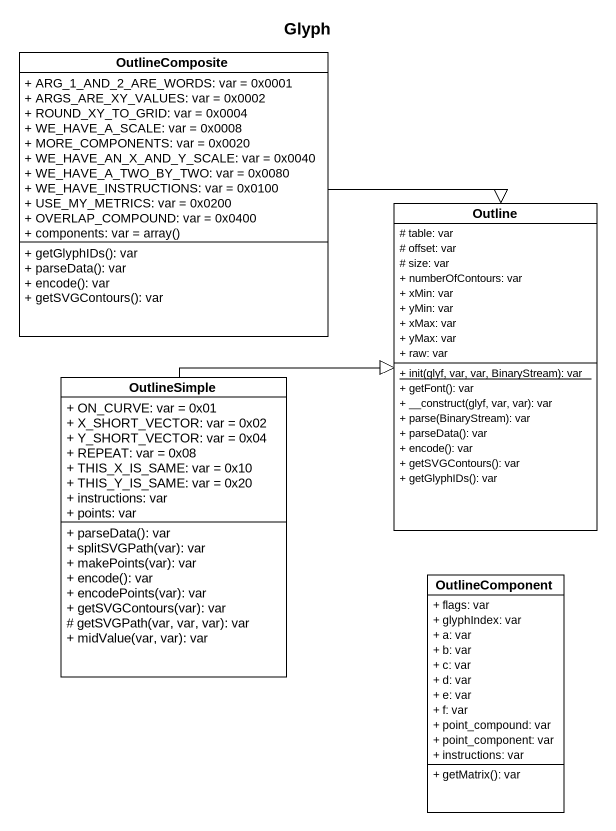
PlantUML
@startuml
title Glyph
hide circle
hide empty members
skinparam classAttributeIconSize 0
class OutlineComposite {
  + ARG_1_AND_2_ARE_WORDS: var = 0x0001
  + ARGS_ARE_XY_VALUES: var = 0x0002
  + ROUND_XY_TO_GRID: var = 0x0004
  + WE_HAVE_A_SCALE: var = 0x0008
  + MORE_COMPONENTS: var = 0x0020
  + WE_HAVE_AN_X_AND_Y_SCALE: var = 0x0040
  + WE_HAVE_A_TWO_BY_TWO: var = 0x0080
  + WE_HAVE_INSTRUCTIONS: var = 0x0100
  + USE_MY_METRICS: var = 0x0200
  + OVERLAP_COMPOUND: var = 0x0400
  {field} + components: var = array()
  + getGlyphIDs(): var
  + parseData(): var
  + encode(): var
  + getSVGContours(): var
}
class Outline {
  # table: var
  # offset: var
  # size: var
  + numberOfContours: var
  + xMin: var
  + yMin: var
  + xMax: var
  + yMax: var
  + raw: var
  {static} + init(glyf, var, var, BinaryStream): var
  + getFont(): var
  + __construct(glyf, var, var): var
  + parse(BinaryStream): var
  + parseData(): var
  + encode(): var
  + getSVGContours(): var
  + getGlyphIDs(): var
}
class OutlineSimple {
  + ON_CURVE: var = 0x01
  + X_SHORT_VECTOR: var = 0x02
  + Y_SHORT_VECTOR: var = 0x04
  + REPEAT: var = 0x08
  + THIS_X_IS_SAME: var = 0x10
  + THIS_Y_IS_SAME: var = 0x20
  + instructions: var
  + points: var
  + parseData(): var
  + splitSVGPath(var): var
  + makePoints(var): var
  + encode(): var
  + encodePoints(var): var
  + getSVGContours(var): var
  # getSVGPath(var, var, var): var
  + midValue(var, var): var
}
class OutlineComponent {
  + flags: var
  + glyphIndex: var
  + a: var
  + b: var
  + c: var
  + d: var
  + e: var
  + f: var
  + point_compound: var
  + point_component: var
  + instructions: var
  + getMatrix(): var
}
OutlineComposite -right-|> Outline
OutlineSimple -right-|> Outline
@enduml
